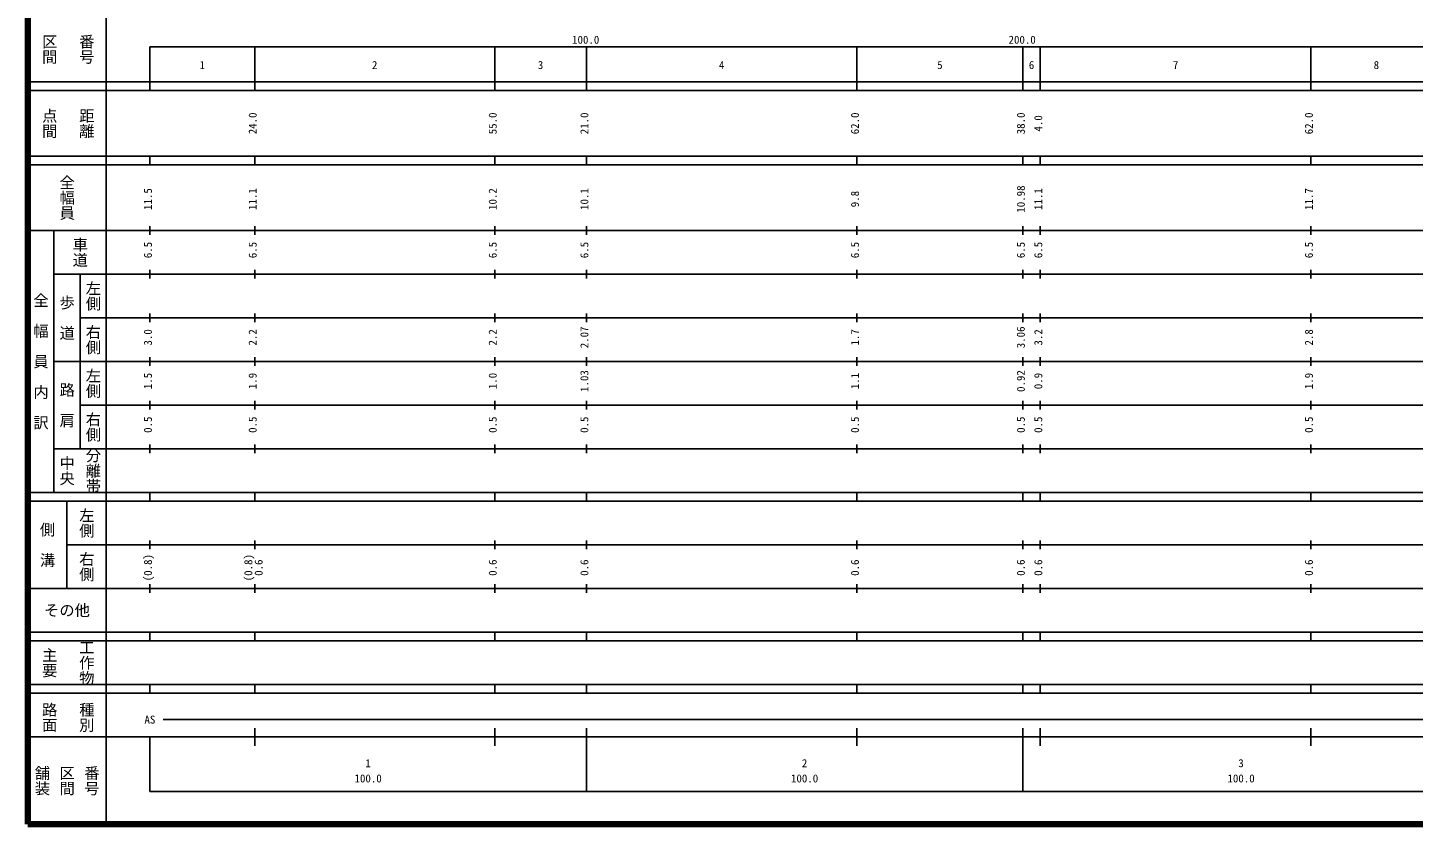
# Model space of a CAD drawing. Units: millimetres on the paper, enlarged 1000 times. Extents: x 40000 to 680000, y 20000 to 380000.
# Drawn here: x 40000 to 357460, y 20000 to 202409 of the extents above; entities that cross this region are included whole.
import ezdxf
from ezdxf.enums import TextEntityAlignment as Align

# ---------------------------------------------------------------- set-up
doc = ezdxf.new("R2010")
doc.units = ezdxf.units.MM
doc.header["$LTSCALE"] = 1000
doc.layers.add('M-TTL', color=2, linetype='Continuous', lineweight=140)
doc.layers.add('M-TTL-BAND', color=7, linetype='Continuous', lineweight=25)
doc.styles.add('@ＭＳ ゴシック', font='')
doc.styles.add('ＭＳ ゴシック', font='')
doc.styles.get('@ＭＳ ゴシック').set_extended_font_data('@MS Gothic')
doc.styles.get('ＭＳ ゴシック').set_extended_font_data('MS Gothic')

msp = doc.modelspace()

# ---------------------------------------------------------------- linework, layer by layer
at = {"layer": 'M-TTL'}
for p, q in [((40000, 380000), (40000, 20000)), ((40000, 20000), (680000, 20000))]:
    msp.add_line(p, q, dxfattribs=at)
at = {"layer": 'M-TTL-BAND'}
for p, q in [((58000, 370000), (58000, 20000)), ((68000, 198000), (579000, 198000)), ((68000, 198000), (68000, 188000)), ((92000, 188000), (92000, 198000)), ((147000, 188000), (147000, 198000)), ((168000, 188000), (168000, 198000)), ((230000, 188000), (230000, 198000)), ((268000, 188000), (268000, 198000)), ((272000, 188000), (272000, 198000)), ((334000, 188000), (334000, 198000)), ((40000, 190000), (579000, 190000)), ((40000, 188000), (579000, 188000)), ((40000, 173000), (579000, 173000)), ((68000, 171000), (68000, 173000)), ((92000, 171000), (92000, 173000)), ((147000, 171000), (147000, 173000)), ((168000, 171000), (168000, 173000)), ((230000, 171000), (230000, 173000)), ((268000, 171000), (268000, 173000)), ((272000, 171000), (272000, 173000)), ((334000, 171000), (334000, 173000)), ((40000, 171000), (579000, 171000)), ((40000, 156000), (579000, 156000)), ((46000, 96000), (46000, 156000)), ((68000, 155000), (68000, 157000)), ((92000, 155000), (92000, 157000)), ((147000, 155000), (147000, 157000)), ((168000, 155000), (168000, 157000)), ((230000, 155000), (230000, 157000)), ((268000, 155000), (268000, 157000)), ((272000, 155000), (272000, 157000)), ((334000, 155000), (334000, 157000)), ((68000, 145000), (68000, 147000)), ((92000, 145000), (92000, 147000)), ((147000, 145000), (147000, 147000)), ((168000, 145000), (168000, 147000)), ((230000, 145000), (230000, 147000)), ((268000, 145000), (268000, 147000)), ((272000, 145000), (272000, 147000)), ((334000, 145000), (334000, 147000)), ((46000, 146000), (579000, 146000)), ((52000, 146000), (52000, 106000)), ((68000, 135000), (68000, 137000)), ((92000, 135000), (92000, 137000)), ((147000, 135000), (147000, 137000)), ((168000, 135000), (168000, 137000)), ((230000, 135000), (230000, 137000)), ((268000, 135000), (268000, 137000)), ((272000, 135000), (272000, 137000)), ((334000, 135000), (334000, 137000)), ((52000, 136000), (579000, 136000)), ((68000, 125000), (68000, 127000)), ((92000, 125000), (92000, 127000)), ((147000, 125000), (147000, 127000)), ((168000, 125000), (168000, 127000)), ((230000, 125000), (230000, 127000)), ((268000, 125000), (268000, 127000)), ((272000, 125000), (272000, 127000)), ((334000, 125000), (334000, 127000)), ((46000, 126000), (579000, 126000)), ((52000, 116000), (579000, 116000)), ((68000, 115000), (68000, 117000)), ((92000, 115000), (92000, 117000)), ((147000, 115000), (147000, 117000)), ((168000, 115000), (168000, 117000)), ((230000, 115000), (230000, 117000)), ((268000, 115000), (268000, 117000)), ((272000, 115000), (272000, 117000)), ((334000, 115000), (334000, 117000)), ((46000, 106000), (579000, 106000)), ((68000, 105000), (68000, 107000)), ((92000, 105000), (92000, 107000)), ((147000, 105000), (147000, 107000)), ((168000, 105000), (168000, 107000)), ((230000, 105000), (230000, 107000)), ((268000, 105000), (268000, 107000)), ((272000, 105000), (272000, 107000)), ((334000, 105000), (334000, 107000)), ((40000, 96000), (579000, 96000)), ((68000, 94000), (68000, 96000)), ((92000, 94000), (92000, 96000)), ((147000, 94000), (147000, 96000)), ((168000, 94000), (168000, 96000)), ((230000, 94000), (230000, 96000)), ((268000, 94000), (268000, 96000)), ((272000, 94000), (272000, 96000)), ((334000, 94000), (334000, 96000)), ((40000, 94000), (579000, 94000)), ((49000, 94000), (49000, 74000)), ((49000, 84000), (579000, 84000)), ((68000, 83000), (68000, 85000)), ((92000, 83000), (92000, 85000)), ((147000, 83000), (147000, 85000)), ((168000, 83000), (168000, 85000)), ((230000, 83000), (230000, 85000)), ((268000, 83000), (268000, 85000)), ((272000, 83000), (272000, 85000)), ((334000, 83000), (334000, 85000)), ((40000, 74000), (579000, 74000)), ((68000, 73000), (68000, 75000)), ((92000, 73000), (92000, 75000)), ((147000, 73000), (147000, 75000)), ((168000, 73000), (168000, 75000)), ((230000, 73000), (230000, 75000)), ((268000, 73000), (268000, 75000)), ((272000, 73000), (272000, 75000)), ((334000, 73000), (334000, 75000)), ((40000, 64000), (579000, 64000)), ((68000, 62000), (68000, 64000)), ((92000, 62000), (92000, 64000)), ((147000, 62000), (147000, 64000)), ((168000, 62000), (168000, 64000)), ((230000, 62000), (230000, 64000)), ((268000, 62000), (268000, 64000)), ((272000, 62000), (272000, 64000)), ((334000, 62000), (334000, 64000)), ((40000, 62000), (579000, 62000)), ((40000, 52000), (579000, 52000)), ((68000, 50000), (68000, 52000)), ((92000, 50000), (92000, 52000)), ((147000, 50000), (147000, 52000)), ((168000, 50000), (168000, 52000)), ((230000, 50000), (230000, 52000)), ((268000, 50000), (268000, 52000)), ((272000, 50000), (272000, 52000)), ((334000, 50000), (334000, 52000)), ((40000, 50000), (579000, 50000)), ((71000, 44000), (565000, 44000)), ((92000, 38000), (92000, 42000)), ((147000, 38000), (147000, 42000)), ((168000, 27500), (168000, 42000)), ((230000, 38000), (230000, 42000)), ((268000, 27500), (268000, 42000)), ((272000, 38000), (272000, 42000)), ((334000, 38000), (334000, 42000)), ((40000, 40000), (579000, 40000)), ((68000, 40000), (68000, 27500)), ((68000, 27500), (579000, 27500))]:
    msp.add_line(p, q, dxfattribs=at)

# ---------------------------------------------------------------- texts
at = {"layer": 'M-TTL-BAND', "style": '@ＭＳ ゴシック'}
for s, p in [('区間', (45000, 197500)), ('番号', (53500, 197500)), ('点間', (45000, 180500)), ('距離', (53500, 180500)), ('全幅員', (49000, 163500)), ('車道', (52000, 151000)), ('左側', (55000, 141000)), ('全\u3000幅\u3000員\u3000内\u3000訳', (43000, 126000)), ('歩\u3000道', (49000, 136000)), ('右側', (55000, 131000)), ('左側', (55000, 121000)), ('路\u3000肩', (49000, 116000)), ('右側', (55000, 111000)), ('分離帯', (55000, 101000)), ('中央', (49000, 101000)), ('左側', (53500, 89000)), ('側\u3000溝', (44500, 84000)), ('右側', (53500, 79000)), ('主要', (45000, 57000)), ('工作物', (53500, 57000)), ('路面', (45000, 44500)), ('種別', (53500, 44500)), ('舗装', (43333, 30000)), ('区間', (49000, 30000)), ('番号', (54667, 30000))]:
    msp.add_text(s, height=2566, rotation=270, dxfattribs=at).set_placement(p, align=Align.MIDDLE_CENTER)
at = {"layer": 'M-TTL-BAND', "style": 'ＭＳ ゴシック'}
for s, p in [('100.0', (167844, 198195)), ('200.0', (267844, 198195)), ('1', (80000, 192405)), ('2', (119500, 192405)), ('3', (157500, 192405)), ('4', (199000, 192405)), ('5', (249000, 192405)), ('6', (270000, 192405)), ('7', (303000, 192405)), ('8', (349000, 192405)), ('AS', (68000, 42500)), ('1', (118000, 32523)), ('2', (218000, 32523)), ('3', (318000, 32523)), ('100.0', (118000, 29033)), ('100.0', (218000, 29033)), ('100.0', (318000, 29033))]:
    msp.add_text(s, height=1833, dxfattribs=at).set_placement(p, align=Align.BOTTOM_CENTER)
for s, p in [('24.0', (93000, 180500)), ('55.0', (148000, 180500)), ('21.0', (169000, 180500)), ('62.0', (231000, 180500)), ('38.0', (269000, 180500)), ('4.0', (273000, 180500)), ('62.0', (335000, 180500)), ('11.5', (69000, 163174)), ('11.1', (93000, 163174)), ('10.2', (148000, 163174)), ('10.1', (169000, 163174)), ('10.98', (269000, 163174)), ('11.1', (273000, 163174)), ('11.7', (335000, 163174)), ('9.8', (231000, 163174)), ('6.5', (69000, 151500)), ('6.5', (93000, 151500)), ('6.5', (148000, 151500)), ('6.5', (169000, 151500)), ('6.5', (231000, 151500)), ('6.5', (269000, 151500)), ('6.5', (273000, 151500)), ('6.5', (335000, 151500)), ('2.07', (169000, 131500)), ('3.06', (269000, 131500)), ('3.0', (69000, 131500)), ('2.2', (93000, 131500)), ('2.2', (148000, 131500)), ('1.7', (231000, 131500)), ('3.2', (273000, 131500)), ('2.8', (335000, 131500)), ('1.03', (169000, 121500)), ('0.92', (269000, 121500)), ('1.5', (69000, 121500)), ('1.9', (93000, 121500)), ('1.0', (148000, 121500)), ('1.1', (231000, 121500)), ('0.9', (273000, 121500)), ('1.9', (335000, 121500)), ('0.5', (69000, 111500)), ('0.5', (93000, 111500)), ('0.5', (148000, 111500)), ('0.5', (169000, 111500)), ('0.5', (231000, 111500)), ('0.5', (269000, 111500)), ('0.5', (273000, 111500)), ('0.5', (335000, 111500)), ('(0.8)', (69000, 78764)), ('(0.8)', (92000, 78764)), ('0.6', (94370, 78764)), ('0.6', (148000, 78764)), ('0.6', (169000, 78764)), ('0.6', (231000, 78764)), ('0.6', (269000, 78764)), ('0.6', (273000, 78764)), ('0.6', (335000, 78764))]:
    msp.add_text(s, height=1833, rotation=90, dxfattribs=at).set_placement(p, align=Align.BOTTOM_CENTER)
msp.add_text('その他', height=2566, dxfattribs=at).set_placement((49000, 69000), align=Align.MIDDLE_CENTER)

doc.saveas('drawing.dxf')
